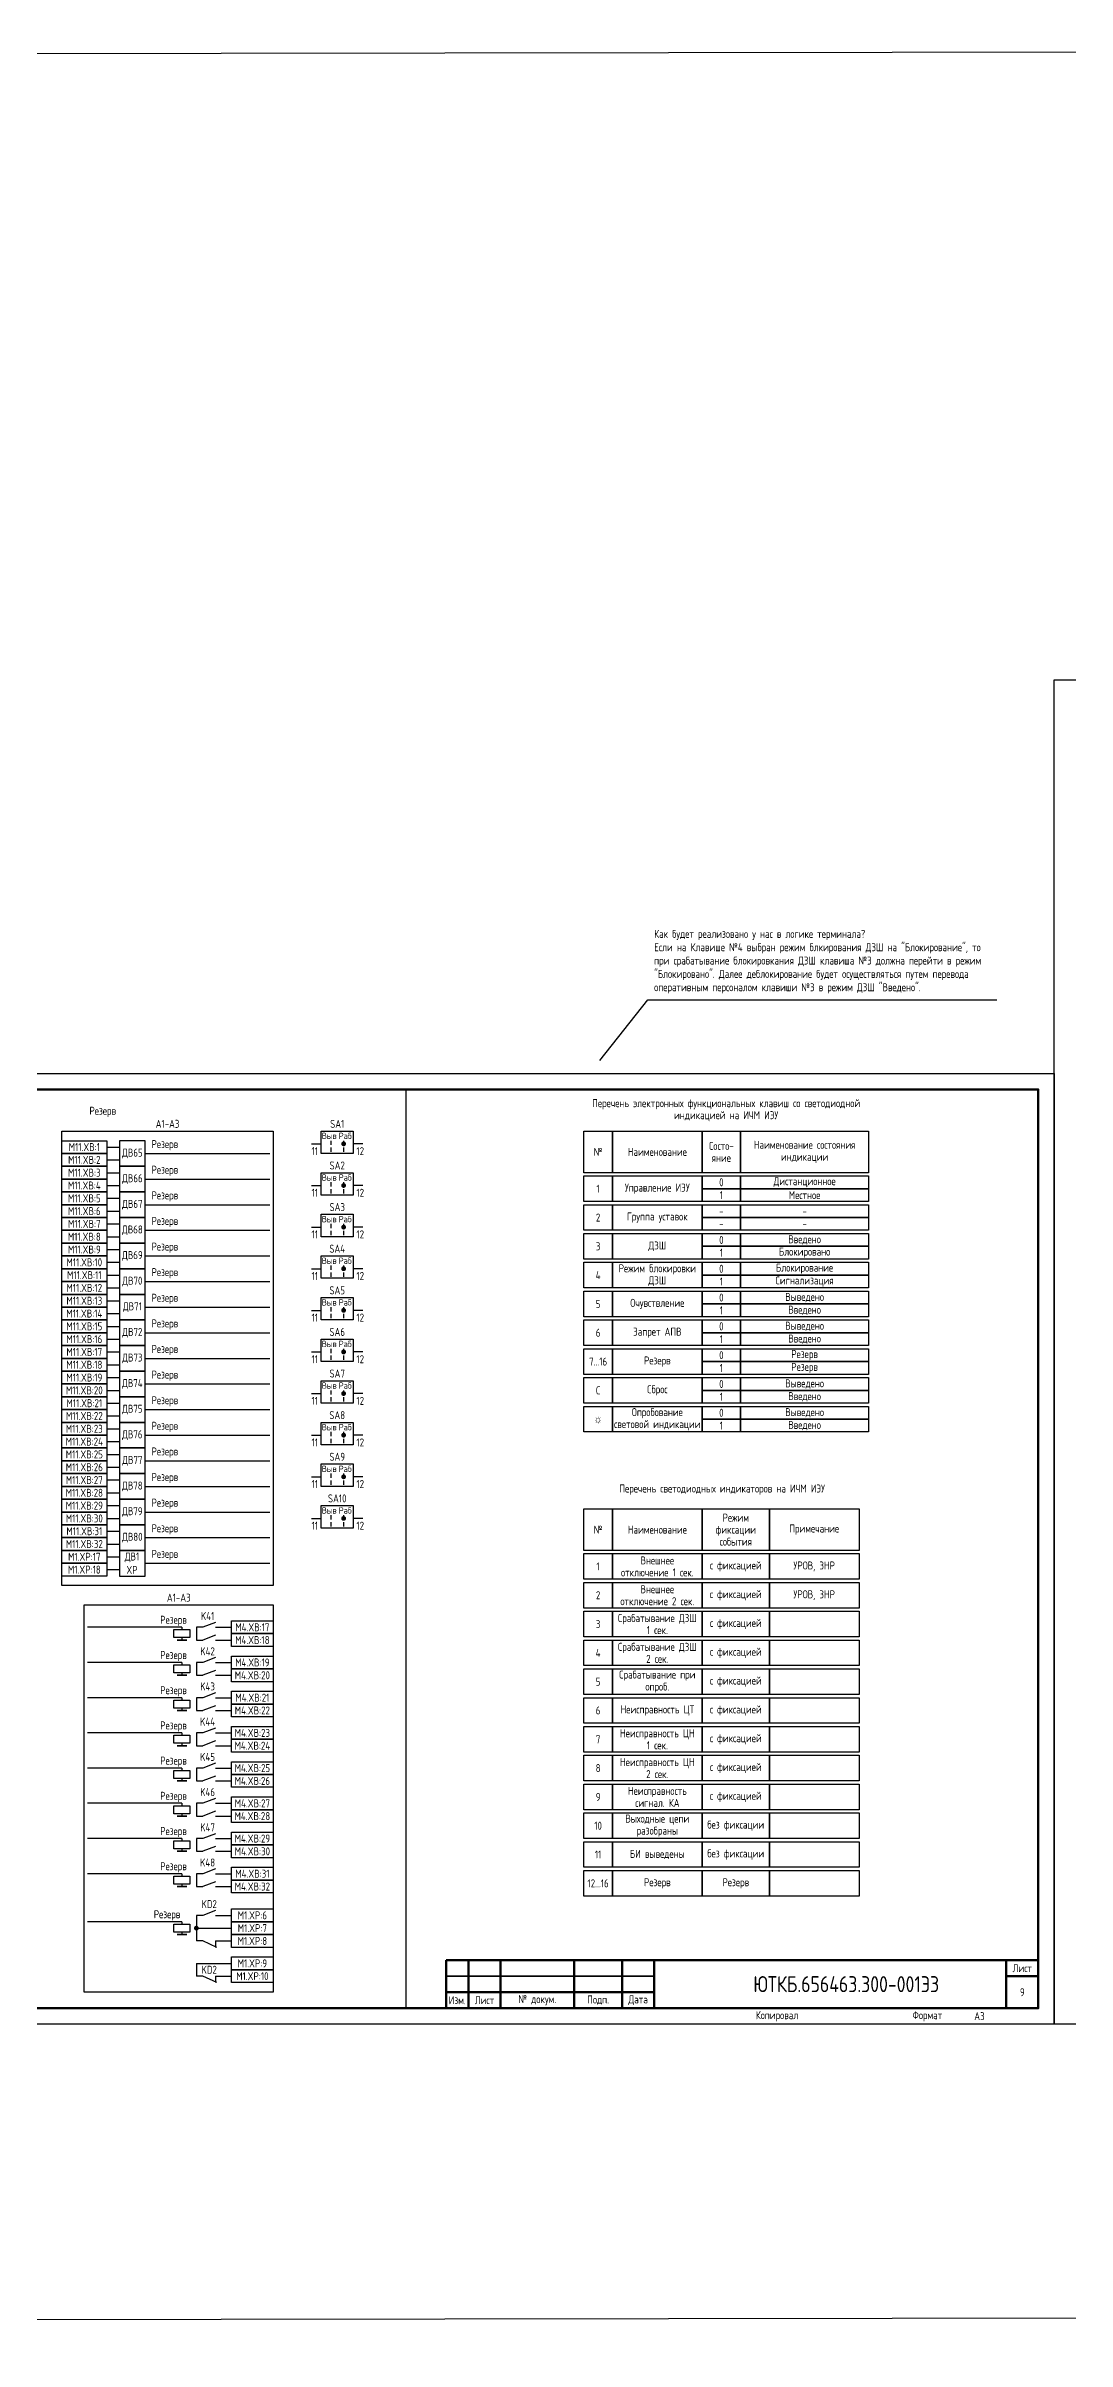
# Model space of a CAD drawing. Header units: millimetres. Extents: x -1245 to 5086, y -99 to 618.
# Drawn here: x 3465 to 3784, y -99 to 618 of the extents above; entities that cross this region are included whole.
import ezdxf

# ---------------------------------------------------------------- set-up
doc = ezdxf.new("R2010")
doc.units = ezdxf.units.MM
doc.styles.add('Gost_type_A', font='GOST_A.TTF')

# ---------------------------------------------------------------- blocks, each defined once
blk = doc.blocks.new('Формат_А3')
blk.add_lwpolyline([(-420, 297), (0, 297), (0, 0), (-420, 0)], close=True)
at = {"lineweight": 50}
blk.add_lwpolyline([(-400, 292), (-5, 292), (-5, 5), (-400, 5)], close=True, dxfattribs=at)
blk = doc.blocks.new('Штамп малый нижний')
at = {"lineweight": 50}
for points in [[(-185, 15), (-178, 15), (-178, 5), (-185, 5)], [(-178, 15), (-168, 15), (-168, 5), (-178, 5)], [(-168, 15), (-145, 15), (-145, 5), (-168, 5)], [(-145, 15), (-130, 15), (-130, 5), (-145, 5)], [(-130, 15), (-120, 15), (-120, 5), (-130, 5)], [(-120, 15), (-10, 15), (-10, 0), (-120, 0)], [(-10, 15), (0, 15), (0, 10), (-10, 10)], [(-10, 10), (0, 10), (0, 0), (-10, 0)], [(-185, 5), (-178, 5), (-178, 0), (-185, 0)], [(-178, 5), (-168, 5), (-168, 0), (-178, 0)], [(-168, 5), (-145, 5), (-145, 0), (-168, 0)], [(-145, 5), (-130, 5), (-130, 0), (-145, 0)], [(-130, 5), (-120, 5), (-120, 0), (-130, 0)]]:
    blk.add_lwpolyline(points, close=True, dxfattribs=at)
for points in [[(-185, 15), (-178, 15), (-178, 10), (-185, 10)], [(-178, 15), (-168, 15), (-168, 10), (-178, 10)], [(-168, 15), (-145, 15), (-145, 10), (-168, 10)], [(-145, 15), (-130, 15), (-130, 10), (-145, 10)], [(-130, 15), (-120, 15), (-120, 10), (-130, 10)], [(-185, 10), (-178, 10), (-178, 5), (-185, 5)], [(-178, 10), (-168, 10), (-168, 5), (-178, 5)], [(-168, 10), (-145, 10), (-145, 5), (-168, 5)], [(-145, 10), (-130, 10), (-130, 5), (-145, 5)], [(-130, 10), (-120, 10), (-120, 5), (-130, 5)]]:
    blk.add_lwpolyline(points, close=True)
at = {"char_height": 2.5, "style": 'Gost_type_A'}
for s, insert, width, attachment_point in [('Лист', (-5, 12.5), 10, 5), ('Изм.', (-181.5, 2.5), 7, 5), ('Лист', (-173, 2.5), 10, 5), ('№ докум.', (-156.5, 2.5), 23, 5), ('Подп.', (-137.5, 2.5), 15, 5), ('Дата', (-125, 2.5), 10, 5), ('Копировал', (-75, -2.53), 13.1202, 6), ('Формат', (-30, -2.53), 13.1202, 6)]:
    blk.add_mtext(s, dxfattribs=dict(at, insert=insert, width=width, attachment_point=attachment_point))
blk = doc.blocks.new('POINT')
at = {"const_width": 0.75}
blk.add_lwpolyline([(-0.375, 0, 1), (0.375, 0, 1)], format="xyb", close=True, dxfattribs=at)
blk = doc.blocks.new('Переключатель_положение')
for p, q in [((2, 1), (2, -0.34)), ((2, -1.14), (2, -2.49))]:
    blk.add_line(p, q)

msp = doc.modelspace()

# ---------------------------------------------------------------- linework, layer by layer
for p, q in [((3577.5, 5), (3577.5, 292)), ((3484, 274), (3488, 274)), ((3548, 275), (3551, 275)), ((3564, 275), (3561, 275)), ((3484, 270), (3488, 270)), ((3484, 266), (3488, 266)), ((3496, 272), (3535, 272)), ((3484, 262), (3488, 262)), ((3496, 264), (3535, 264)), ((3548, 262), (3551, 262)), ((3564, 262), (3561, 262)), ((3484, 258), (3488, 258)), ((3484, 254), (3488, 254)), ((3496, 256), (3535, 256)), ((3484, 250), (3488, 250)), ((3484, 246), (3488, 246)), ((3496, 248), (3535, 248)), ((3548, 249), (3551, 249)), ((3564, 249), (3561, 249)), ((3484, 242), (3488, 242)), ((3484, 238), (3488, 238)), ((3496, 240), (3535, 240)), ((3484, 234), (3488, 234)), ((3484, 230), (3488, 230)), ((3496, 232), (3535, 232)), ((3548, 236), (3551, 236)), ((3564, 236), (3561, 236)), ((3484, 226), (3488, 226)), ((3496, 224), (3535, 224)), ((3548, 223), (3551, 223)), ((3564, 223), (3561, 223)), ((3484, 222), (3488, 222)), ((3484, 218), (3488, 218)), ((3496, 216), (3535, 216)), ((3484, 214), (3488, 214)), ((3484, 210), (3488, 210)), ((3496, 208), (3535, 208)), ((3548, 210), (3551, 210)), ((3564, 210), (3561, 210)), ((3484, 206), (3488, 206)), ((3484, 202), (3488, 202)), ((3484, 198), (3488, 198)), ((3484, 194), (3488, 194)), ((3496, 200), (3535, 200)), ((3548, 197), (3551, 197)), ((3564, 197), (3561, 197)), ((3484, 190), (3488, 190)), ((3496, 192), (3535, 192)), ((3484, 186), (3488, 186)), ((3484, 182), (3488, 182)), ((3496, 184), (3535, 184)), ((3548, 184), (3551, 184)), ((3564, 184), (3561, 184)), ((3484, 178), (3488, 178)), ((3484, 174), (3488, 174)), ((3496, 176), (3535, 176)), ((3484, 170), (3488, 170)), ((3484, 166), (3488, 166)), ((3496, 168), (3535, 168)), ((3548, 171), (3551, 171)), ((3564, 171), (3561, 171)), ((3484, 162), (3488, 162)), ((3484, 158), (3488, 158)), ((3496, 160), (3535, 160)), ((3548, 158), (3551, 158)), ((3564, 158), (3561, 158)), ((3484, 154), (3488, 154)), ((3496, 152), (3535, 152)), ((3484, 150), (3488, 150)), ((3484, 146), (3488, 146)), ((3496, 144), (3535, 144)), ((3484, 142), (3488, 142)), ((3507.5, 124), (3478, 124)), ((3507.5, 124), (3507.5, 123.25)), ((3507.5, 120.75), (3507.5, 120)), ((3507.5, 113), (3478, 113)), ((3507.5, 113), (3507.5, 112.25)), ((3507.5, 109.75), (3507.5, 109)), ((3507.5, 102), (3478, 102)), ((3507.5, 102), (3507.5, 101.25)), ((3507.5, 98.75), (3507.5, 98)), ((3507.5, 91), (3478, 91)), ((3507.5, 91), (3507.5, 90.25)), ((3507.5, 87.75), (3507.5, 87)), ((3507.5, 80), (3478, 80)), ((3507.5, 80), (3507.5, 79.25)), ((3507.5, 76.75), (3507.5, 76)), ((3507.5, 69), (3478, 69)), ((3507.5, 69), (3507.5, 68.25)), ((3507.5, 65.75), (3507.5, 65)), ((3507.5, 58), (3478, 58)), ((3507.5, 58), (3507.5, 57.25)), ((3507.5, 54.75), (3507.5, 54)), ((3507.5, 47), (3478, 47)), ((3507.5, 47), (3507.5, 46.25)), ((3507.5, 43.75), (3507.5, 43)), ((3507.5, 32), (3478, 32)), ((3507.5, 32), (3507.5, 31.25)), ((3507.5, 28.75), (3507.5, 28)), ((3518, 26), (3518, 24)), ((3512, 19), (3512, 15)), ((3518, 15), (3518, 13))]:
    msp.add_line(p, q)
at = {"ltscale": 1.08}
for p, q in [((3514, 124), (3512, 124)), ((3512, 124), (3512, 120)), ((3518, 124), (3523, 124)), ((3512, 120), (3514, 120)), ((3518, 120), (3523, 120)), ((3514, 113), (3512, 113)), ((3512, 113), (3512, 109)), ((3512, 109), (3514, 109)), ((3518, 113), (3523, 113)), ((3518, 109), (3523, 109)), ((3514, 102), (3512, 102)), ((3512, 102), (3512, 98)), ((3518, 102), (3523, 102)), ((3512, 98), (3514, 98)), ((3518, 98), (3523, 98)), ((3514, 91), (3512, 91)), ((3512, 91), (3512, 87)), ((3512, 87), (3514, 87)), ((3518, 91), (3523, 91)), ((3518, 87), (3523, 87)), ((3514, 80), (3512, 80)), ((3512, 80), (3512, 76)), ((3518, 80), (3523, 80)), ((3512, 76), (3514, 76)), ((3518, 76), (3523, 76)), ((3514, 69), (3512, 69)), ((3512, 69), (3512, 65)), ((3512, 65), (3514, 65)), ((3518, 69), (3523, 69)), ((3518, 65), (3523, 65)), ((3514, 58), (3512, 58)), ((3512, 58), (3512, 54)), ((3518, 58), (3523, 58)), ((3512, 54), (3514, 54)), ((3518, 54), (3523, 54)), ((3514, 47), (3512, 47)), ((3512, 47), (3512, 43)), ((3518, 47), (3523, 47)), ((3512, 43), (3514, 43)), ((3518, 43), (3523, 43)), ((3514, 34), (3512, 34)), ((3512, 34), (3512, 26)), ((3512, 30), (3523, 30)), ((3518, 34), (3523, 34)), ((3514, 26), (3512, 26)), ((3518, 26), (3523, 26)), ((3512, 19), (3523, 19)), ((3514, 15), (3512, 15)), ((3518, 15), (3523, 15))]:
    msp.add_line(p, q, dxfattribs=at)
at = {"ltscale": 4.32}
for p, q in [((3518, 125.5), (3514, 124)), ((3518, 121.5), (3514, 120)), ((3518, 114.5), (3514, 113)), ((3518, 110.5), (3514, 109)), ((3518, 103.5), (3514, 102)), ((3518, 99.5), (3514, 98)), ((3518, 92.5), (3514, 91)), ((3518, 88.5), (3514, 87)), ((3518, 81.5), (3514, 80)), ((3518, 77.5), (3514, 76)), ((3518, 70.5), (3514, 69)), ((3518, 66.5), (3514, 65)), ((3518, 59.5), (3514, 58)), ((3518, 55.5), (3514, 54)), ((3518, 48.5), (3514, 47)), ((3518, 44.5), (3514, 43)), ((3518, 35.5), (3514, 34)), ((3518.39, 24), (3514, 26)), ((3518.39, 13), (3514, 15))]:
    msp.add_line(p, q, dxfattribs=at)
at = {"color": 3}
msp.add_lwpolyline([(-1245, 609), (5086, 618), (5086, -90), (-1245, -99)], close=True, dxfattribs=at)
for points in [[(4077, 420), (4077, 0), (3780, 0), (3780, 420)], [(3470, 279), (3536, 279), (3536, 137), (3470, 137)], [(3470, 276), (3484, 276), (3484, 272), (3470, 272)], [(3551, 279), (3561, 279), (3561, 272), (3551, 272)], [(3633, 279), (3642, 279), (3642, 266), (3633, 266)], [(3642, 279), (3670, 279), (3670, 266), (3642, 266)], [(3670, 279), (3682, 279), (3682, 266), (3670, 266)], [(3682, 279), (3722, 279), (3722, 266), (3682, 266)], [(3470, 272), (3484, 272), (3484, 268), (3470, 268)], [(3470, 268), (3484, 268), (3484, 264), (3470, 264)], [(3551, 266), (3561, 266), (3561, 259), (3551, 259)], [(3470, 264), (3484, 264), (3484, 260), (3470, 260)], [(3470, 260), (3484, 260), (3484, 256), (3470, 256)], [(3633, 265), (3642, 265), (3642, 257), (3633, 257)], [(3642, 265), (3670, 265), (3670, 257), (3642, 257)], [(3670, 265), (3682, 265), (3682, 261), (3670, 261)], [(3670, 261), (3682, 261), (3682, 257), (3670, 257)], [(3682, 265), (3722, 265), (3722, 261), (3682, 261)], [(3682, 261), (3722, 261), (3722, 257), (3682, 257)], [(3470, 256), (3484, 256), (3484, 252), (3470, 252)], [(3470, 252), (3484, 252), (3484, 248), (3470, 248)], [(3551, 253), (3561, 253), (3561, 246), (3551, 246)], [(3633, 256), (3642, 256), (3642, 248), (3633, 248)], [(3642, 256), (3670, 256), (3670, 248), (3642, 248)], [(3670, 256), (3682, 256), (3682, 252), (3670, 252)], [(3670, 252), (3682, 252), (3682, 248), (3670, 248)], [(3682, 256), (3722, 256), (3722, 252), (3682, 252)], [(3682, 252), (3722, 252), (3722, 248), (3682, 248)], [(3470, 248), (3484, 248), (3484, 244), (3470, 244)], [(3470, 244), (3484, 244), (3484, 240), (3470, 240)], [(3633, 247), (3642, 247), (3642, 239), (3633, 239)], [(3642, 247), (3670, 247), (3670, 239), (3642, 239)], [(3670, 247), (3682, 247), (3682, 243), (3670, 243)], [(3682, 247), (3722, 247), (3722, 243), (3682, 243)], [(3470, 240), (3484, 240), (3484, 236), (3470, 236)], [(3551, 240), (3561, 240), (3561, 233), (3551, 233)], [(3633, 238), (3642, 238), (3642, 230), (3633, 230)], [(3642, 238), (3670, 238), (3670, 230), (3642, 230)], [(3670, 243), (3682, 243), (3682, 239), (3670, 239)], [(3670, 238), (3682, 238), (3682, 234), (3670, 234)], [(3682, 243), (3722, 243), (3722, 239), (3682, 239)], [(3682, 238), (3722, 238), (3722, 234), (3682, 234)], [(3470, 236), (3484, 236), (3484, 232), (3470, 232)], [(3470, 232), (3484, 232), (3484, 228), (3470, 228)], [(3670, 234), (3682, 234), (3682, 230), (3670, 230)], [(3682, 234), (3722, 234), (3722, 230), (3682, 230)], [(3470, 228), (3484, 228), (3484, 224), (3470, 224)], [(3470, 224), (3484, 224), (3484, 220), (3470, 220)], [(3551, 227), (3561, 227), (3561, 220), (3551, 220)], [(3633, 229), (3642, 229), (3642, 221), (3633, 221)], [(3642, 229), (3670, 229), (3670, 221), (3642, 221)], [(3670, 229), (3682, 229), (3682, 225), (3670, 225)], [(3670, 225), (3682, 225), (3682, 221), (3670, 221)], [(3682, 229), (3722, 229), (3722, 225), (3682, 225)], [(3682, 225), (3722, 225), (3722, 221), (3682, 221)], [(3470, 220), (3484, 220), (3484, 216), (3470, 216)], [(3470, 216), (3484, 216), (3484, 212), (3470, 212)], [(3633, 220), (3642, 220), (3642, 212), (3633, 212)], [(3642, 220), (3670, 220), (3670, 212), (3642, 212)], [(3670, 220), (3682, 220), (3682, 216), (3670, 216)], [(3670, 216), (3682, 216), (3682, 212), (3670, 212)], [(3682, 220), (3722, 220), (3722, 216), (3682, 216)], [(3682, 216), (3722, 216), (3722, 212), (3682, 212)], [(3470, 212), (3484, 212), (3484, 208), (3470, 208)], [(3470, 208), (3484, 208), (3484, 204), (3470, 204)], [(3551, 214), (3561, 214), (3561, 207), (3551, 207)], [(3633, 211), (3642, 211), (3642, 203), (3633, 203)], [(3642, 211), (3670, 211), (3670, 203), (3642, 203)], [(3670, 211), (3682, 211), (3682, 207), (3670, 207)], [(3682, 211), (3722, 211), (3722, 207), (3682, 207)], [(3470, 204), (3484, 204), (3484, 200), (3470, 200)], [(3551, 201), (3561, 201), (3561, 194), (3551, 194)], [(3633, 202), (3642, 202), (3642, 194), (3633, 194)], [(3642, 202), (3670, 202), (3670, 194), (3642, 194)], [(3670, 207), (3682, 207), (3682, 203), (3670, 203)], [(3670, 202), (3682, 202), (3682, 198), (3670, 198)], [(3682, 207), (3722, 207), (3722, 203), (3682, 203)], [(3682, 202), (3722, 202), (3722, 198), (3682, 198)], [(3470, 200), (3484, 200), (3484, 196), (3470, 196)], [(3470, 196), (3484, 196), (3484, 192), (3470, 192)], [(3670, 198), (3682, 198), (3682, 194), (3670, 194)], [(3682, 198), (3722, 198), (3722, 194), (3682, 194)], [(3470, 192), (3484, 192), (3484, 188), (3470, 188)], [(3470, 188), (3484, 188), (3484, 184), (3470, 184)], [(3551, 188), (3561, 188), (3561, 181), (3551, 181)], [(3633, 193), (3642, 193), (3642, 185), (3633, 185)], [(3642, 193), (3670, 193), (3670, 185), (3642, 185)], [(3670, 193), (3682, 193), (3682, 189), (3670, 189)], [(3670, 189), (3682, 189), (3682, 185), (3670, 185)], [(3682, 193), (3722, 193), (3722, 189), (3682, 189)], [(3682, 189), (3722, 189), (3722, 185), (3682, 185)], [(3470, 184), (3484, 184), (3484, 180), (3470, 180)], [(3470, 180), (3484, 180), (3484, 176), (3470, 176)], [(3470, 176), (3484, 176), (3484, 172), (3470, 172)], [(3551, 175), (3561, 175), (3561, 168), (3551, 168)], [(3470, 172), (3484, 172), (3484, 168), (3470, 168)], [(3470, 168), (3484, 168), (3484, 164), (3470, 164)], [(3470, 164), (3484, 164), (3484, 160), (3470, 160)], [(3470, 160), (3484, 160), (3484, 156), (3470, 156)], [(3551, 162), (3561, 162), (3561, 155), (3551, 155)], [(3633, 161), (3642, 161), (3642, 148), (3633, 148)], [(3642, 161), (3670, 161), (3670, 148), (3642, 148)], [(3670, 161), (3691, 161), (3691, 148), (3670, 148)], [(3691, 161), (3719, 161), (3719, 148), (3691, 148)], [(3470, 156), (3484, 156), (3484, 152), (3470, 152)], [(3470, 152), (3484, 152), (3484, 148), (3470, 148)], [(3470, 148), (3484, 148), (3484, 144), (3470, 144)], [(3470, 144), (3484, 144), (3484, 140), (3470, 140)], [(3633, 147), (3642, 147), (3642, 139), (3633, 139)], [(3642, 147), (3670, 147), (3670, 139), (3642, 139)], [(3670, 147), (3691, 147), (3691, 139), (3670, 139)], [(3691, 147), (3719, 147), (3719, 139), (3691, 139)], [(3633, 138), (3642, 138), (3642, 130), (3633, 130)], [(3642, 138), (3670, 138), (3670, 130), (3642, 130)], [(3670, 138), (3691, 138), (3691, 130), (3670, 130)], [(3691, 138), (3719, 138), (3719, 130), (3691, 130)], [(3477, 131), (3536, 131), (3536, 10), (3477, 10)], [(3510, 123.25), (3510, 120.75), (3505, 120.75), (3505, 123.25)], [(3523, 126), (3536, 126), (3536, 122), (3523, 122)], [(3523, 122), (3536, 122), (3536, 118), (3523, 118)], [(3633, 129), (3642, 129), (3642, 121), (3633, 121)], [(3642, 129), (3670, 129), (3670, 121), (3642, 121)], [(3670, 129), (3691, 129), (3691, 121), (3670, 121)], [(3691, 129), (3719, 129), (3719, 121), (3691, 121)], [(3509, 120), (3506, 120)], [(3523, 115), (3536, 115), (3536, 111), (3523, 111)], [(3633, 120), (3642, 120), (3642, 112), (3633, 112)], [(3642, 120), (3670, 120), (3670, 112), (3642, 112)], [(3670, 120), (3691, 120), (3691, 112), (3670, 112)], [(3691, 120), (3719, 120), (3719, 112), (3691, 112)], [(3510, 112.25), (3510, 109.75), (3505, 109.75), (3505, 112.25)], [(3509, 109), (3506, 109)], [(3523, 111), (3536, 111), (3536, 107), (3523, 107)], [(3633, 111), (3642, 111), (3642, 103), (3633, 103)], [(3642, 111), (3670, 111), (3670, 103), (3642, 103)], [(3670, 111), (3691, 111), (3691, 103), (3670, 103)], [(3691, 111), (3719, 111), (3719, 103), (3691, 103)], [(3510, 101.25), (3510, 98.75), (3505, 98.75), (3505, 101.25)], [(3523, 104), (3536, 104), (3536, 100), (3523, 100)], [(3633, 102), (3642, 102), (3642, 94), (3633, 94)], [(3642, 102), (3670, 102), (3670, 94), (3642, 94)], [(3670, 102), (3691, 102), (3691, 94), (3670, 94)], [(3691, 102), (3719, 102), (3719, 94), (3691, 94)], [(3509, 98), (3506, 98)], [(3523, 100), (3536, 100), (3536, 96), (3523, 96)], [(3510, 90.25), (3510, 87.75), (3505, 87.75), (3505, 90.25)], [(3509, 87), (3506, 87)], [(3523, 93), (3536, 93), (3536, 89), (3523, 89)], [(3523, 89), (3536, 89), (3536, 85), (3523, 85)], [(3633, 93), (3642, 93), (3642, 85), (3633, 85)], [(3642, 93), (3670, 93), (3670, 85), (3642, 85)], [(3670, 93), (3691, 93), (3691, 85), (3670, 85)], [(3691, 93), (3719, 93), (3719, 85), (3691, 85)], [(3510, 79.25), (3510, 76.75), (3505, 76.75), (3505, 79.25)], [(3523, 82), (3536, 82), (3536, 78), (3523, 78)], [(3633, 84), (3642, 84), (3642, 76), (3633, 76)], [(3642, 84), (3670, 84), (3670, 76), (3642, 76)], [(3670, 84), (3691, 84), (3691, 76), (3670, 76)], [(3691, 84), (3719, 84), (3719, 76), (3691, 76)], [(3509, 76), (3506, 76)], [(3523, 78), (3536, 78), (3536, 74), (3523, 74)], [(3633, 75), (3642, 75), (3642, 67), (3633, 67)], [(3642, 75), (3670, 75), (3670, 67), (3642, 67)], [(3670, 75), (3691, 75), (3691, 67), (3670, 67)], [(3691, 75), (3719, 75), (3719, 67), (3691, 67)], [(3510, 68.25), (3510, 65.75), (3505, 65.75), (3505, 68.25)], [(3509, 65), (3506, 65)], [(3523, 71), (3536, 71), (3536, 67), (3523, 67)], [(3523, 67), (3536, 67), (3536, 63), (3523, 63)], [(3633, 66), (3642, 66), (3642, 58), (3633, 58)], [(3642, 66), (3670, 66), (3670, 58), (3642, 58)], [(3670, 66), (3691, 66), (3691, 58), (3670, 58)], [(3691, 66), (3719, 66), (3719, 58), (3691, 58)], [(3523, 60), (3536, 60), (3536, 56), (3523, 56)], [(3510, 57.25), (3510, 54.75), (3505, 54.75), (3505, 57.25)], [(3509, 54), (3506, 54)], [(3523, 56), (3536, 56), (3536, 52), (3523, 52)], [(3633, 57), (3642, 57), (3642, 49), (3633, 49)], [(3642, 57), (3670, 57), (3670, 49), (3642, 49)], [(3670, 57), (3691, 57), (3691, 49), (3670, 49)], [(3691, 57), (3719, 57), (3719, 49), (3691, 49)], [(3510, 46.25), (3510, 43.75), (3505, 43.75), (3505, 46.25)], [(3523, 49), (3536, 49), (3536, 45), (3523, 45)], [(3523, 45), (3536, 45), (3536, 41), (3523, 41)], [(3633, 48), (3642, 48), (3642, 40), (3633, 40)], [(3642, 48), (3670, 48), (3670, 40), (3642, 40)], [(3670, 48), (3691, 48), (3691, 40), (3670, 40)], [(3691, 48), (3719, 48), (3719, 40), (3691, 40)], [(3509, 43), (3506, 43)], [(3523, 36), (3536, 36), (3536, 32), (3523, 32)], [(3510, 31.25), (3510, 28.75), (3505, 28.75), (3505, 31.25)], [(3523, 32), (3536, 32), (3536, 28), (3523, 28)], [(3509, 28), (3506, 28)], [(3523, 28), (3536, 28), (3536, 24), (3523, 24)], [(3523, 21), (3536, 21), (3536, 17), (3523, 17)], [(3523, 17), (3536, 17), (3536, 13), (3523, 13)]]:
    msp.add_lwpolyline(points, close=True)
at = {"color": 210}
msp.add_lwpolyline([(3638, 301), (3653, 320), (3762, 320)], dxfattribs=at)
at = {"ltscale": 4}
for points in [[(3488, 268), (3496, 268), (3496, 276), (3488, 276)], [(3488, 260), (3496, 260), (3496, 268), (3488, 268)], [(3488, 252), (3496, 252), (3496, 260), (3488, 260)], [(3488, 244), (3496, 244), (3496, 252), (3488, 252)], [(3488, 236), (3496, 236), (3496, 244), (3488, 244)], [(3488, 228), (3496, 228), (3496, 236), (3488, 236)], [(3488, 220), (3496, 220), (3496, 228), (3488, 228)], [(3488, 212), (3496, 212), (3496, 220), (3488, 220)], [(3488, 204), (3496, 204), (3496, 212), (3488, 212)], [(3488, 196), (3496, 196), (3496, 204), (3488, 204)], [(3488, 188), (3496, 188), (3496, 196), (3488, 196)], [(3488, 180), (3496, 180), (3496, 188), (3488, 188)], [(3488, 172), (3496, 172), (3496, 180), (3488, 180)], [(3488, 164), (3496, 164), (3496, 172), (3488, 172)], [(3488, 156), (3496, 156), (3496, 164), (3488, 164)], [(3488, 148), (3496, 148), (3496, 156), (3488, 156)], [(3488, 140), (3496, 140), (3496, 148), (3488, 148)]]:
    msp.add_lwpolyline(points, close=True, dxfattribs=at)

# ---------------------------------------------------------------- block references
for name, p in [('Формат_А3', (3780, 0)), ('Переключатель_положение', (3552, 275)), ('POINT', (3558, 275)), ('Переключатель_положение', (3556, 275)), ('Переключатель_положение', (3552, 262)), ('POINT', (3558, 262)), ('Переключатель_положение', (3556, 262)), ('Переключатель_положение', (3552, 249)), ('POINT', (3558, 249)), ('Переключатель_положение', (3556, 249)), ('Переключатель_положение', (3552, 236)), ('POINT', (3558, 236)), ('Переключатель_положение', (3556, 236)), ('Переключатель_положение', (3552, 223)), ('POINT', (3558, 223)), ('Переключатель_положение', (3556, 223)), ('Переключатель_положение', (3552, 210)), ('POINT', (3558, 210)), ('Переключатель_положение', (3556, 210)), ('Переключатель_положение', (3552, 197)), ('POINT', (3558, 197)), ('Переключатель_положение', (3556, 197)), ('Переключатель_положение', (3552, 184)), ('POINT', (3558, 184)), ('Переключатель_положение', (3556, 184)), ('Переключатель_положение', (3552, 171)), ('POINT', (3558, 171)), ('Переключатель_положение', (3556, 171)), ('Переключатель_положение', (3552, 158)), ('POINT', (3558, 158)), ('Переключатель_положение', (3556, 158)), ('POINT', (3512, 30)), ('Штамп малый нижний', (3775, 5))]:
    msp.add_blockref(name, p)

# ---------------------------------------------------------------- texts
at = {"color": 210, "insert": (3655, 322), "char_height": 2.5, "width": 106, "attachment_point": 7, "style": 'Gost_type_A'}
msp.add_mtext('Как будет реализовано у нас в логике терминала?\\PЕсли на Клавише №4 выбран режим блкирования ДЗШ на "Блокирование", то при срабатывание блокировкания ДЗШ клавиша №3 должна перейти в режим "Блокировано". Далее деблокирование будет осуществляться путем перевода оперативным персоналом клавиши №3 в режим ДЗШ "Введено".', dxfattribs=at)
at = {"char_height": 2.5, "style": 'Gost_type_A'}
for s, insert, width, attachment_point, line_spacing_factor in [('Перечень электронных функциональных клавиш со светодиодной индикацией на ИЧМ ИЭУ', (3677.5, 285.5), 89, 5, 0.9), ('Резерв', (3482.75, 285), 197.5, 5, 0.9), ('A1-A3', (3503, 280), 66, 8, 0.9), ('№ ', (3637.5, 272.5), 9, 5, 0.9), ('Наименование ', (3656, 272.5), 28, 5, 0.9), ('Состо- яние', (3676, 272.5), 12, 5, 0.9), ('Наименование состояния\\Pиндикации ', (3702, 272.5), 40, 5, 0.9), ('1', (3637.5, 261), 9, 5, 0.9), ('Управление ИЭУ', (3656, 261), 28, 5, 0.9), ('0', (3676, 263), 12, 5, 0.9), ('1', (3676, 259), 12, 5, 0.9), ('Дистанционное', (3702, 263), 40, 5, 0.9), ('Местное', (3702, 259), 40, 5, 0.9), ('2', (3637.5, 252), 9, 5, 0.9), ('3', (3637.5, 243), 9, 5, 0.9), ('ДЗШ', (3656, 243), 28, 5, 0.9), ('0', (3676, 245), 12, 5, 0.9), ('Введено', (3702, 245), 40, 5, 0.9), ('Режим блокировки ДЗШ', (3656, 234), 28, 5, 0.9), ('0', (3676, 236), 12, 5, 0.9), ('1', (3676, 241), 12, 5, 0.9), ('Блокирование', (3702, 236), 40, 5, 0.9), ('Блокировано', (3702, 241), 40, 5, 0.9), ('4', (3637.5, 234), 9, 5, 0.9), ('1', (3676, 232), 12, 5, 0.9), ('Сигнализация', (3702, 232), 40, 5, 0.9), ('5', (3637.5, 225), 9, 5, 0.9), ('Очувствление', (3656, 225), 28, 5, 0.9), ('0', (3676, 227), 12, 5, 0.9), ('1', (3676, 223), 12, 5, 0.9), ('Выведено', (3702, 227), 40, 5, 0.9), ('Введено', (3702, 223), 40, 5, 0.9), ('6', (3637.5, 216), 9, 5, 0.9), ('Запрет АПВ', (3656, 216), 28, 5, 0.9), ('0', (3676, 218), 12, 5, 0.9), ('1', (3676, 214), 12, 5, 0.9), ('Выведено', (3702, 218), 40, 5, 0.9), ('Введено', (3702, 214), 40, 5, 0.9), ('7...16', (3637.5, 207), 9, 5, 0.9), ('Резерв', (3656, 207), 28, 5, 0.9), ('0', (3676, 209), 12, 5, 0.9), ('Резерв', (3702, 209), 40, 5, 0.9), ('0', (3676, 200), 12, 5, 0.9), ('1', (3676, 205), 12, 5, 0.9), ('Выведено', (3702, 200), 40, 5, 0.9), ('Резерв', (3702, 205), 40, 5, 0.9), ('C', (3637.5, 198), 9, 5, 0.9), ('Сброс', (3656, 198), 28, 5, 0.9), ('1', (3676, 196), 12, 5, 0.9), ('Введено', (3702, 196), 40, 5, 0.9), ('☼', (3637.5, 189), 9, 5, 0.9), ('Опробование световой индикации', (3656, 189), 28, 5, 0.9), ('0', (3676, 191), 12, 5, 0.9), ('1', (3676, 187), 12, 5, 0.9), ('Выведено', (3702, 191), 40, 5, 0.9), ('Введено', (3702, 187), 40, 5, 0.9), ('Перечень светодиодных индикаторов на ИЧМ ИЭУ', (3676.25, 167), 197.5, 5, 0.9), ('Режим\\Pфиксации события', (3680.5, 154.5), 21, 5, 0.9), ('№ ', (3637.5, 154.5), 9, 5, 0.9), ('Наименование ', (3656, 154.5), 28, 5, 0.9), ('Примечание', (3705, 154.5), 28, 5, 0.9), ('1', (3637.5, 143), 9, 5, 0.9), ('Внешнее\\Pотключение 1 сек.', (3656, 143), 28, 5, 0.9), ('с фиксацией', (3680.5, 143), 21, 5, 0.9), ('УРОВ, ЗНР', (3705, 143), 28, 5, 0.9), ('Внешнее\\Pотключение 2 сек.', (3656, 134), 28, 5, 0.9), ('A1-A3', (3506.5, 132), 59, 8, 0.9), ('2', (3637.5, 134), 9, 5, 0.9), ('с фиксацией', (3680.5, 134), 21, 5, 0.9), ('УРОВ, ЗНР', (3705, 134), 28, 5, 0.9), ('3', (3637.5, 125), 9, 5, 0.9), ('Срабатывание ДЗШ\\P1 сек.', (3656, 125), 28, 5, 0.9), ('с фиксацией', (3680.5, 125), 21, 5, 0.9), ('4', (3637.5, 116), 9, 5, 0.9), ('Срабатывание ДЗШ\\P2 сек.', (3656, 116), 28, 5, 0.9), ('с фиксацией', (3680.5, 116), 21, 5, 0.9), ('5', (3637.5, 107), 9, 5, 0.9), ('Срабатывание при опроб.', (3656, 107), 28, 5, 0.9), ('с фиксацией', (3680.5, 107), 21, 5, 0.9), ('6', (3637.5, 98), 9, 5, 0.9), ('Неисправность ЦТ', (3656, 98), 28, 5, 0.9), ('с фиксацией', (3680.5, 98), 21, 5, 0.9), ('7', (3637.5, 89), 9, 5, 0.9), ('Неисправность ЦН\\P1 сек.', (3656, 89), 28, 5, 0.9), ('с фиксацией', (3680.5, 89), 21, 5, 0.9), ('8', (3637.5, 80), 9, 5, 0.9), ('Неисправность ЦН\\P2 сек.', (3656, 80), 28, 5, 0.9), ('с фиксацией', (3680.5, 80), 21, 5, 0.9), ('9', (3637.5, 71), 9, 5, 0.9), ('Неисправность сигнал. КА', (3656, 71), 28, 5, 0.9), ('с фиксацией', (3680.5, 71), 21, 5, 0.9), ('Выходные цепи разобраны', (3656, 62), 28, 5, 0.9), ('10', (3637.5, 62), 9, 5, 0.9), ('без фиксации', (3680.5, 62), 21, 5, 0.9), ('11', (3637.5, 53), 9, 5, 0.9), ('БИ выведены', (3656, 53), 28, 5, 0.9), ('без фиксации', (3680.5, 53), 21, 5, 0.9), ('12...16', (3637.5, 44), 9, 5, 0.9), ('Резерв', (3656, 44), 28, 5, 0.9), ('Резерв', (3680.5, 44), 21, 5, 0.9), ('Резерв', (3507, 34), 37, 6, 0.8)]:
    msp.add_mtext(s, dxfattribs=dict(at, insert=insert, width=width, attachment_point=attachment_point, line_spacing_factor=line_spacing_factor))
at = {"style": 'Gost_type_A'}
for s, insert, char_height, width, attachment_point in [('SA1', (3556, 280), 2.5, 10, 8), ('M11.XВ:1', (3477, 274), 2.5, 14, 5), ('ДВ65', (3492, 272), 2.5, 7.9998, 5), ('Резерв', (3498, 273), 2.5, 37, 7), ('11', (3550, 273.98), 2.5, 5, 3), ('Выв', (3553.5, 277.5), 2, 5, 5), ('Раб', (3558.5, 277.5), 2, 5, 5), ('12', (3562, 273.98), 2.5, 5, 1), ('M11.XВ:3', (3477, 266), 2.5, 14, 5), ('M11.XВ:2', (3477, 270), 2.5, 14, 5), ('ДВ66', (3492, 264), 2.5, 7.9998, 5), ('Резерв', (3498, 265), 2.5, 37, 7), ('Выв', (3553.5, 264.5), 2, 5, 5), ('SA2', (3556, 267), 2.5, 10, 8), ('Раб', (3558.5, 264.5), 2, 5, 5), ('M11.XВ:4', (3477, 262), 2.5, 14, 5), ('M11.XВ:5', (3477, 258), 2.5, 14, 5), ('Резерв', (3498, 257), 2.5, 37, 7), ('11', (3550, 260.98), 2.5, 5, 3), ('12', (3562, 260.98), 2.5, 5, 1), ('M11.XВ:6', (3477, 254), 2.5, 14, 5), ('M11.XВ:7', (3477, 250), 2.5, 14, 5), ('ДВ67', (3492, 256), 2.5, 7.9998, 5), ('Резерв', (3498, 249), 2.5, 37, 7), ('Выв', (3553.5, 251.5), 2, 5, 5), ('SA3', (3556, 254), 2.5, 10, 8), ('Раб', (3558.5, 251.5), 2, 5, 5), ('M11.XВ:8', (3477, 246), 2.5, 14, 5), ('ДВ68', (3492, 248), 2.5, 7.9998, 5), ('Резерв', (3498, 241), 2.5, 37, 7), ('11', (3550, 247.98), 2.5, 5, 3), ('12', (3562, 247.98), 2.5, 5, 1), ('M11.XВ:10', (3477, 238), 2.5, 14, 5), ('M11.XВ:9', (3477, 242), 2.5, 14, 5), ('ДВ69', (3492, 240), 2.5, 7.9998, 5), ('Выв', (3553.5, 238.5), 2, 5, 5), ('SA4', (3556, 241), 2.5, 10, 8), ('Раб', (3558.5, 238.5), 2, 5, 5), ('M11.XВ:12', (3477, 230), 2.5, 14, 5), ('M11.XВ:11', (3477, 234), 2.5, 14, 5), ('ДВ70', (3492, 232), 2.5, 7.9998, 5), ('Резерв', (3498, 233), 2.5, 37, 7), ('11', (3550, 234.98), 2.5, 5, 3), ('SA5', (3556, 228), 2.5, 10, 8), ('12', (3562, 234.98), 2.5, 5, 1), ('M11.XВ:14', (3477, 222), 2.5, 14, 5), ('M11.XВ:13', (3477, 226), 2.5, 14, 5), ('ДВ71', (3492, 224), 2.5, 7.9998, 5), ('Резерв', (3498, 225), 2.5, 37, 7), ('Выв', (3553.5, 225.5), 2, 5, 5), ('Раб', (3558.5, 225.5), 2, 5, 5), ('M11.XВ:15', (3477, 218), 2.5, 14, 5), ('M11.XВ:16', (3477, 214), 2.5, 14, 5), ('ДВ72', (3492, 216), 2.5, 7.9998, 5), ('Резерв', (3498, 217), 2.5, 37, 7), ('11', (3550, 221.98), 2.5, 5, 3), ('SA6', (3556, 215), 2.5, 10, 8), ('12', (3562, 221.98), 2.5, 5, 1), ('M11.XВ:17', (3477, 210), 2.5, 14, 5), ('ДВ73', (3492, 208), 2.5, 7.9998, 5), ('Резерв', (3498, 209), 2.5, 37, 7), ('11', (3550, 208.98), 2.5, 5, 3), ('Выв', (3553.5, 212.5), 2, 5, 5), ('Раб', (3558.5, 212.5), 2, 5, 5), ('12', (3562, 208.98), 2.5, 5, 1), ('M11.XВ:18', (3477, 206), 2.5, 14, 5), ('M11.XВ:19', (3477, 202), 2.5, 14, 5), ('ДВ74', (3492, 200), 2.5, 7.9998, 5), ('Резерв', (3498, 201), 2.5, 37, 7), ('SA7', (3556, 202), 2.5, 10, 8), ('M11.XВ:20', (3477, 198), 2.5, 14, 5), ('M11.XВ:21', (3477, 194), 2.5, 14, 5), ('Резерв', (3498, 193), 2.5, 37, 7), ('11', (3550, 195.98), 2.5, 5, 3), ('Выв', (3553.5, 199.5), 2, 5, 5), ('Раб', (3558.5, 199.5), 2, 5, 5), ('12', (3562, 195.98), 2.5, 5, 1), ('M11.XВ:23', (3477, 186), 2.5, 14, 5), ('M11.XВ:22', (3477, 190), 2.5, 14, 5), ('ДВ75', (3492, 192), 2.5, 7.9998, 5), ('Резерв', (3498, 185), 2.5, 37, 7), ('Выв', (3553.5, 186.5), 2, 5, 5), ('SA8', (3556, 189), 2.5, 10, 8), ('Раб', (3558.5, 186.5), 2, 5, 5), ('M11.XВ:24', (3477, 182), 2.5, 14, 5), ('M11.XВ:25', (3477, 178), 2.5, 14, 5), ('ДВ76', (3492, 184), 2.5, 7.9998, 5), ('Резерв', (3498, 177), 2.5, 37, 7), ('11', (3550, 182.98), 2.5, 5, 3), ('12', (3562, 182.98), 2.5, 5, 1), ('M11.XВ:26', (3477, 174), 2.5, 14, 5), ('ДВ77', (3492, 176), 2.5, 7.9998, 5), ('Резерв', (3498, 169), 2.5, 37, 7), ('Выв', (3553.5, 173.5), 2, 5, 5), ('SA9', (3556, 176), 2.5, 10, 8), ('Раб', (3558.5, 173.5), 2, 5, 5), ('M11.XВ:28', (3477, 166), 2.5, 14, 5), ('M11.XВ:27', (3477, 170), 2.5, 14, 5), ('ДВ78', (3492, 168), 2.5, 7.9998, 5), ('11', (3550, 169.98), 2.5, 5, 3), ('SA10', (3556, 163), 2.5, 10, 8), ('12', (3562, 169.98), 2.5, 5, 1), ('M11.XВ:29', (3477, 162), 2.5, 14, 5), ('M11.XВ:30', (3477, 158), 2.5, 14, 5), ('ДВ79', (3492, 160), 2.5, 7.9998, 5), ('Резерв', (3498, 161), 2.5, 37, 7), ('Выв', (3553.5, 160.5), 2, 5, 5), ('Раб', (3558.5, 160.5), 2, 5, 5), ('M11.XВ:32', (3477, 150), 2.5, 14, 5), ('M11.XВ:31', (3477, 154), 2.5, 14, 5), ('ДВ80', (3492, 152), 2.5, 7.9998, 5), ('Резерв', (3498, 153), 2.5, 37, 7), ('11', (3550, 156.98), 2.5, 5, 3), ('12', (3562, 156.98), 2.5, 5, 1), ('M1.XP:17', (3477, 146), 2.5, 14, 5), ('ДВ1 XP', (3491.88, 144), 2.5, 7.7588, 5), ('Резерв', (3498, 145), 2.5, 37, 7), ('M1.XP:18', (3477, 142), 2.5, 14, 5), ('Резерв', (3509, 126), 2.5, 31.0015, 6), ('K41', (3515.5, 127.5), 2.5, 5, 5), ('M4.XВ:17', (3529.5, 124), 2.5, 13, 5), ('Резерв', (3509, 115), 2.5, 31.0015, 6), ('K42', (3515.5, 116.5), 2.5, 5, 5), ('M4.XВ:18', (3529.5, 120), 2.5, 13, 5), ('M4.XВ:20', (3529.5, 109), 2.5, 13, 5), ('M4.XВ:19', (3529.5, 113), 2.5, 13, 5), ('Резерв', (3509, 104), 2.5, 31.0015, 6), ('K43', (3515.5, 105.5), 2.5, 5, 5), ('M4.XВ:21', (3529.5, 102), 2.5, 13, 5), ('Резерв', (3509, 93), 2.5, 31.0015, 6), ('K44', (3515.5, 94.5), 2.5, 5, 5), ('M4.XВ:22', (3529.5, 98), 2.5, 13, 5), ('M4.XВ:24', (3529.5, 87), 2.5, 13, 5), ('M4.XВ:23', (3529.5, 91), 2.5, 13, 5), ('Резерв', (3509, 82), 2.5, 31.0015, 6), ('K45', (3515.5, 83.5), 2.5, 5, 5), ('M4.XВ:25', (3529.5, 80), 2.5, 13, 5), ('Резерв', (3509, 71), 2.5, 31.0015, 6), ('K46', (3515.5, 72.5), 2.5, 5, 5), ('M4.XВ:26', (3529.5, 76), 2.5, 13, 5), ('M4.XВ:28', (3529.5, 65), 2.5, 13, 5), ('M4.XВ:27', (3529.5, 69), 2.5, 13, 5), ('Резерв', (3509, 60), 2.5, 31.0015, 6), ('K47', (3515.5, 61.5), 2.5, 5, 5), ('M4.XВ:29', (3529.5, 58), 2.5, 13, 5), ('Резерв', (3509, 49), 2.5, 31.0015, 6), ('K48', (3515.5, 50.5), 2.5, 5, 5), ('M4.XВ:30', (3529.5, 54), 2.5, 13, 5), ('M4.XВ:32', (3529.5, 43), 2.5, 13, 5), ('M4.XВ:31', (3529.5, 47), 2.5, 13, 5), ('KD2', (3516, 37.5), 2.5, 8, 5), ('M1.XP:6', (3529.5, 34), 2.5, 13, 5), ('M1.XP:7', (3529.5, 30), 2.5, 13, 5), ('M1.XP:8', (3529.5, 26), 2.5, 13, 5), ('KD2', (3516, 17), 2.5, 8, 5), ('M1.XP:10', (3529.5, 15), 2.5, 13, 5), ('M1.XP:9', (3529.5, 19), 2.5, 13, 5), ('ЮТКБ.656463.300-001Э3', (3715, 12.5), 5, 120, 5), ('9', (3770, 10), 2.5, 10, 5), ('A3', (3755, 2.5), 2.5, 20, 4)]:
    msp.add_mtext(s, dxfattribs=dict(at, insert=insert, char_height=char_height, width=width, attachment_point=attachment_point))
at = {"color": 30, "true_color": 0xf26722, "char_height": 2.5, "attachment_point": 5, "line_spacing_factor": 0.9, "style": 'Gost_type_A'}
for s, insert, width in [('Группа уставок', (3656, 252), 28), ('-', (3676, 254), 12), ('-', (3702, 254), 40), ('-', (3676, 250), 12), ('-', (3702, 250), 40)]:
    msp.add_mtext(s, dxfattribs=dict(at, insert=insert, width=width))

doc.saveas('drawing.dxf')
